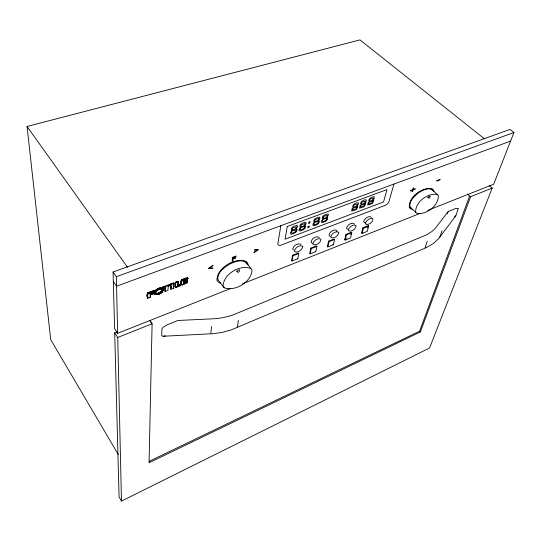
<?xml version="1.0" encoding="UTF-8"?>
<svg xmlns="http://www.w3.org/2000/svg" width="541" height="541" viewBox="0 0 541 541"><rect width="100%" height="100%" fill="white"/><g stroke="black" fill="none" stroke-linecap="round" stroke-linejoin="round"><path stroke-width="0.81" d="M180.741 285.242C180.545 283.241 177.725 286.345 177.698 284.661L178.814 286.29L180.647 285.479L180.173 284.478M181.478 284.275C178.577 280.475 184.731 277.925 187.531 277.587L187.95 278.135L181.925 280.84L181.384 281.962L181.37 284.316L182.648 284.749L187.659 282.537L187.017 281.868L183.602 283.058L184.021 283.606L187.49 282.409M178.814 286.29L176.549 287.021L175.183 286.392L175.257 282.24L177.813 281.273L178.232 281.827L178.185 285.668L180.626 285.026M176.549 287.021L175.568 286.886L175.676 282.794L175.257 282.24M153.928 290.923L153.921 290.524L153.069 290.713L147.646 293.175L147.024 295.941L147.402 298.307L150.466 297.131L150.1 294.365M147.402 298.307L147.531 294.879L148.051 293.743L150.689 292.309L154.462 291.288L153.894 290.517M150.526 294.27L150.114 293.702C153.536 291.369 156.241 293.817 150.526 294.27L150.946 292.985L154.456 291.315M149.756 320.4L152.102 323.761L149.066 462.738L420.35 331.964L470.582 196.708L492.182 188.092L489.111 185.522M165.201 291.498L165.35 287.359L164.937 286.798L164.789 290.936L165.201 291.498L167.974 290.436L168.258 286.243L170.212 285.486L170.483 284.762L170.07 284.201L162.8 286.96L163.112 287.474M169.915 284.843L170.07 284.201M170.773 283.93L170.564 288.732L170.976 289.293L173.749 288.231L173.979 283.43L173.56 282.869L170.773 283.93L171.186 284.485L170.976 289.293M173.37 286.872L173.56 282.869M177.813 281.273L177.712 283.193L178.131 283.748M336.887 231.487L336.691 230.283C333.662 228.843 329.388 232.035 329.016 235.193L329.753 236.059M187.477 280.285L184.041 281.523C183.561 278.987 187.855 280.211 187.95 278.135M187.227 282.368L187.193 281.895M187.828 278.716L187.531 277.587M154.361 293.364C153.969 289.8 159.974 286.446 162.848 288.569C164.768 292.35 157.938 295.961 154.868 294.067M154.767 293.932C154.192 290.382 161.333 286.317 163.429 289.678M156.092 293.797C154.794 292.755 158.195 293.925 158.973 292.897C160.15 292.363 161.333 291.599 161.901 290.395C161.171 286.243 163.612 291.119 161.461 292.12C153.556 298.192 154.557 288.103 161.827 289.185M210.882 333.073L211.538 326.473M187.504 277.952L187.923 278.5M237.499 326.879L238.371 320.306M280.853 225.705L277.844 243.768C277.58 245.715 280.224 245.594 281.408 244.985L385.679 205.167L387.809 203.504L388.857 201.962L393.943 184.055M292.58 255.237L291.592 260.539L292.025 261.026L297.773 258.76L298.794 253.465L298.355 252.978L292.58 255.237L293.019 255.724L292.025 261.026M310.805 248.116L309.716 253.398L310.155 253.878L315.768 251.666L316.891 246.392L316.444 245.912L310.805 248.116L311.251 248.596L310.155 253.878M187.585 280.549C187.429 280.596 187.375 278.527 183.622 280.968L184.041 281.523M180.315 284.755L180.687 285.046M183.757 279.954L184.096 280.806M328.603 241.164L327.413 246.425L327.86 246.892L333.337 244.735L334.554 239.48L334.108 239.014L328.603 241.164L329.05 241.631L327.86 246.892M344.698 239.616L345.976 234.375L351.352 232.278L351.806 232.731L350.494 237.966L345.144 240.076L344.698 239.616L346.991 238.716M345.144 240.076L346.423 234.835L351.806 232.731M350.791 234.517L351.352 232.278M362.95 227.747L361.584 232.968L362.03 233.421L367.258 231.359L368.651 226.145L368.198 225.692L362.95 227.747L363.403 228.201L362.03 233.421M367.603 227.93L368.198 225.692M153.975 293.418L153.286 292.62L153.874 293.587L150.513 294.933M186.929 280.306L187.159 279.819M187.484 278.033L187.883 278.622M425.138 247.582L427.309 241.205M447.393 213.81L448.219 211.47L455.786 208.454L458.315 208.407L455.86 215.717L438.582 238.73L433.064 243.707L426.112 247.717M439.826 237.039L442.065 230.689M149.188 461.324L419.606 331.187L469.189 197.201L469.061 195.524L467.525 194.07M187.139 280.076L187.558 280.623L186.773 279.785M492.182 188.092L429.561 347.998L121.468 501.101L119.074 496.875L114.699 332.837L116.978 331.937M230.689 288.495L117.64 333.31L114.591 328.671L113.076 271.988L509.96 129.441L513.95 132.504L493.696 184.224L427.748 210.368M187.112 278.365L187.734 278.798L187.429 278.148M448.219 211.47L435.235 228.41L432.043 231.406L427.897 234.077A50.942 31.885 14.7 0 1 424.279 235.795L235.254 314.023A57.245 41.143 4.7 0 1 230.189 315.87L223.149 317.675L216.082 318.656L177.874 320.482L166.838 324.972L162.997 327.366L161.948 328.894L161.718 335.542L162.144 336.117L163.402 336.231L213.181 333.682L221.952 332.424L230.682 330.125L425.828 247.852M187.49 280.732L186.679 279.819M455.86 215.717L454.42 217.124M187.396 280.82L183.987 282.172L184.021 283.606M153.38 293.073L153.428 292.62M187.348 280.853L186.584 279.853M159.358 293.269L158.716 293.553L159.128 294.115M121.468 501.101L117.735 337.469L152.102 323.761M242.469 283.822L419.897 213.485M293.019 255.724L298.794 253.465M311.251 248.596L316.891 246.392M329.05 241.631L334.554 239.48M363.403 228.201L368.651 226.145M171.186 284.485L173.979 283.43M170.483 284.762L163.213 287.521L163.213 287.968L165.35 287.359M175.676 282.794L178.232 281.827M510.589 141.093L116.565 286.223L113.333 281.523M117.64 333.31L116.349 276.688L513.95 132.504M179.957 284.525L180.653 285.465L179.91 284.539M118.337 454.629L50.726 339.653L27.05 126.466L359.981 39.899L484.283 138.672M165.303 335.873L163.402 336.231M155.916 294.608L155.51 294.04L156.004 294.094M347.904 229.425L346.524 228.424C346.93 225.347 351.095 222.121 354.064 223.589L354.281 224.116M364.932 222.818L363.626 221.81C364.093 218.801 367.582 216.231 370.599 216.698L371.227 217.577M412.749 209.448L410.7 208.927L409.361 207.717C408.306 197.052 422 186.794 432.158 188.714L433.415 189.992L433.841 191.866M437.175 194.429C427.627 192.752 414.866 202.32 415.711 212.322L416.949 213.445C426.491 214.824 438.852 205.573 438.332 195.612C435.005 192.9 432.117 187.734 427.153 188.937C423.873 189.634 420.898 191.25 418.173 193.164C414.196 196.511 408.448 201.333 410.132 207.149L415.711 212.322M154.462 293.506L155.49 294.487M224.278 287.826C235.301 291.673 251.322 282.03 252.052 270.182C249.022 266.415 246.412 260.546 240.799 260.803C236.877 260.965 233.164 262.338 229.709 264.116C224.299 267.47 216.914 272.515 217.942 279.771L224.278 287.826L223.034 286.162C223.365 274.206 239.961 264.184 250.923 268.464M220.586 283.18L218.287 282.104L216.941 280.319C216.718 267.863 235.436 256.698 246.581 261.594L247.798 263.44L247.913 265.036M293.54 250.091L292.708 249.239C292.992 245.905 297.516 242.781 300.654 244.174L300.931 244.701M311.866 242.99L311.082 242.131C311.406 238.885 315.809 235.727 318.892 237.147L319.143 237.675M469.662 195.916L470.582 196.708M410.132 207.149L411.383 208.285M431.475 189.364L432.651 190.56M345.976 234.375L346.423 234.835M419.606 331.187L420.35 331.964M332.891 244.268L333.337 244.735M315.322 251.186L315.768 251.666M297.334 258.273L297.773 258.76M185.928 278.831L186.347 279.379M186.828 280.353L187.247 280.901M186.733 280.4L187.152 280.948M185.056 278.527L185.475 279.075M187.071 281.861L187.666 282.598M186.888 281.895L187.646 282.916M186.753 281.929L187.172 282.476M185.414 280.292L185.834 280.84M186.618 281.976L187.037 282.524M184.555 279.366L184.975 279.913M183.981 278.946L184.4 279.494M185.36 280.941L185.779 281.489M184.359 280.272L183.96 279.697L184.285 280.339M183.845 279.812L184.21 280.434L183.778 279.907M183.095 279.318L183.514 279.866M183.71 280.11L184.129 280.657M185.435 282.395L185.854 282.943M183.656 280.4L184.075 280.948M182.405 279.623L182.824 280.177M182.317 279.67L182.736 280.218M182.222 279.717L182.642 280.272M182.134 279.771L182.554 280.326M183.568 281.624L183.987 282.172M182.047 279.832L182.466 280.38M181.945 279.9L182.364 280.454M183.575 281.983L183.994 282.53M181.85 279.974L182.27 280.522M183.582 282.165L184.001 282.713M181.756 280.049L182.175 280.603M183.588 282.341L184.001 282.889M181.668 280.13L182.087 280.678M181.587 280.204L182.006 280.759M181.505 280.285L181.925 280.84M181.438 280.366L181.857 280.921M181.37 280.448L181.79 281.002M183.879 283.64L184.292 284.187M181.309 280.529L181.729 281.083M181.255 280.617L181.675 281.164M181.208 280.698L181.627 281.246M181.167 280.772L181.587 281.327M181.079 280.995L181.492 281.543M181.012 281.205L181.431 281.753M180.971 281.408L181.384 281.962M180.87 282.368L181.282 282.923M182.236 284.201L182.648 284.749M182.121 284.235L182.533 284.782M182.006 284.262L182.418 284.809M181.817 284.289L182.31 284.83M181.668 284.296L182.155 284.843M180.87 283.356L181.289 283.903M181.539 284.289L182.019 284.843M180.897 283.565L181.316 284.113M181.37 284.241L181.891 284.823M180.951 283.761L181.695 284.742M180.045 284.498L180.714 285.344M179.93 285.134L180.349 285.682M179.795 285.195L180.207 285.749M179.22 284.796L180.072 285.804M176.535 281.753L176.954 282.307M178.773 284.951L179.193 285.506M177.678 284.066L178.097 284.62M178.361 285.08L178.773 285.634M178.361 285.722L177.746 285.06L178.212 285.689M175.196 283.484L175.615 284.039M175.183 283.815L175.595 284.37M177.076 286.209L177.489 286.764M175.162 284.241L175.575 284.796M176.758 286.311L177.171 286.865M176.44 286.399L176.86 286.953M175.128 285.019L175.548 285.574M175.967 286.493L176.386 287.048M175.128 285.695L175.541 286.25M175.811 286.514L176.224 287.068M175.656 286.527L176.075 287.082M175.467 286.52L175.926 287.082M175.142 286.263L175.832 287.068M175.149 286.331L175.649 286.994M173.336 287.67L173.749 288.231M170.05 284.654L170.462 285.215M170.665 286.338L171.078 286.892M170.658 286.5L171.071 287.061M170.645 286.858L171.057 287.413M167.845 285.682L168.258 286.317M164.863 288.874L165.276 289.435M162.8 286.96L163.612 288.008M163.064 287.487L163.571 288.022M163.436 288.055L162.787 287.285L163.301 288.062M162.611 288.279L163.341 289.3M162.32 288.069L162.868 288.718M162.983 288.921L163.396 289.482M162.172 287.995L162.584 288.556M162.002 287.934L162.415 288.495M163.024 289.32L163.436 289.881M161.82 287.886L162.232 288.448M163.003 289.53L163.416 290.091M161.631 287.853L162.043 288.414M162.956 289.753L163.368 290.314M161.421 287.832L161.833 288.394M161.204 287.819L161.617 288.38M161.86 288.948L162.361 289.638M160.981 287.826L161.394 288.387M161.529 288.678L162.469 289.915M162.084 289.509L162.496 290.071M160.745 287.839L161.157 288.4M161.15 288.536L161.698 289.137M162.09 289.672L162.503 290.233M161.002 288.509L161.414 289.07M162.07 289.848L162.483 290.409M160.447 287.873L161.259 289.056M162.036 290.023L162.449 290.585M162.53 290.7L162.936 291.261M161.982 290.206L162.388 290.767M160.677 288.488L161.09 289.05M160.143 287.927L160.914 289.05M161.901 290.395L162.314 290.957M160.325 288.502L160.738 289.063M159.832 287.995L160.244 288.556M161.806 290.585L162.625 291.694M160.089 288.529L160.501 289.09M161.691 290.781L162.469 291.89M159.514 288.076L160.258 289.131M161.556 290.977L162.293 292.072M161.448 291.126L161.86 291.687M159.196 288.17L159.609 288.738M161.326 291.268L162.111 292.262M158.871 288.285L159.284 288.847M161.198 291.416L161.908 292.444M161.049 291.558L161.461 292.12M158.547 288.414L158.959 288.975M160.9 291.694L161.698 292.627M160.738 291.836L161.475 292.803M158.222 288.549L158.993 289.523M160.569 291.971L160.981 292.532M158.729 289.631L158.067 289.185L158.479 289.753M160.833 292.411L161.245 292.972M160.393 292.099L160.805 292.661M157.904 288.705L158.31 289.266M160.21 292.221L160.616 292.789M157.587 288.867L157.992 289.428M159.974 292.377L160.704 293.323M157.269 289.043L157.979 290.023M159.73 292.519L160.136 293.08M156.964 289.225L157.735 290.172M159.48 292.654L159.886 293.215M157.086 289.76L157.499 290.321M159.23 292.776L159.636 293.344M156.674 289.421L157.079 289.983M158.973 292.897L159.771 293.837M156.383 289.624L157.052 290.652M158.716 292.999L159.446 293.979M156.112 289.834L156.849 290.821M158.459 293.094L158.871 293.662M155.849 290.05L156.261 290.612M158.202 293.181L158.614 293.743M156.477 291.173L156.065 290.605L156.308 291.349M157.952 293.256L158.357 293.817M155.605 290.267L156.018 290.835M157.702 293.317L158.486 294.345M155.375 290.49L155.788 291.058M157.458 293.364L157.864 293.925M157.756 293.871L158.168 294.432M155.605 291.146L156.018 291.707M157.221 293.398L157.627 293.966M155.166 290.72L155.571 291.281M157.445 293.946L157.85 294.507M155.483 291.322L155.896 291.89M156.991 293.425L157.397 293.986M154.969 290.943L155.788 292.066M156.768 293.432L157.546 294.575M156.559 293.432L156.964 294M154.794 291.173L155.206 291.741M156.356 293.418L156.768 293.979M156.166 293.391L156.579 293.952M154.638 291.403L155.051 291.971M155.991 293.35L156.403 293.912M153.779 290.51L154.422 291.41M155.835 293.296L156.241 293.864M153.644 290.537L154.334 291.491M154.51 291.626L154.915 292.194M153.881 290.95L154.293 291.518M155.341 292.965L155.849 293.628M153.8 290.997L154.212 291.565M154.395 291.849L154.807 292.417M153.36 290.618L154.124 291.606M153.536 291.119L154.036 291.646M154.307 292.066L154.719 292.634M155.747 294.074L156.16 294.642M154.246 292.282L154.652 292.843M153.069 290.713L153.482 291.281M154.205 292.485L154.611 293.053M155.287 293.993L155.7 294.554M154.185 292.681L154.598 293.249M154.192 292.87L154.604 293.432M154.902 293.837L155.308 294.405M154.226 293.046L155.139 294.311M153.117 292.654L153.82 293.628M152.981 292.688L153.691 293.695M152.839 292.735L153.597 293.743M153.096 293.215L153.502 293.783M152.995 293.256L153.407 293.824M151.466 291.295L151.879 291.863M151.811 293.094L152.217 293.662M151.013 292.126L151.426 292.695M150.905 292.187L151.311 292.755M150.79 292.248L151.203 292.816M150.283 291.741L151.095 292.884M150.993 292.958L150.581 292.39L150.912 293.019M150.283 292.681L150.696 293.249M150.263 292.715L150.655 293.317M150.202 292.843L150.581 293.499M150.148 293.019L150.554 293.594M149.384 292.106L149.789 292.674M150.134 293.107L150.533 293.763M148.707 292.411L149.113 292.979M148.552 292.492L148.958 293.06M148.403 292.573L148.809 293.141M148.254 292.661L148.66 293.236M148.153 292.728L148.559 293.303M150.08 295.467L150.493 296.035M148.058 292.803L148.464 293.371M147.964 292.87L148.369 293.438M147.876 292.945L148.281 293.513M147.794 293.019L148.2 293.594M147.72 293.1L148.126 293.668M147.646 293.175L148.051 293.743M150.06 296.563L150.466 297.131M147.565 293.276L147.97 293.844M147.49 293.371L147.896 293.946M147.423 293.472L147.835 294.04M147.368 293.567L147.774 294.135M147.321 293.662L147.727 294.236M147.28 293.756L147.686 294.331M147.186 294.04L147.598 294.608M147.125 294.311L147.531 294.879M147.091 294.575L147.497 295.143M27.05 126.466L127.554 267.335M148.532 297.151L148.937 297.719M147.057 295.258L147.463 295.826M147.037 295.684L147.443 296.252M147.024 295.941L147.429 296.515M113.076 271.988L116.349 276.688M245.682 262.25L246.824 263.974M114.699 332.837L117.735 337.469M150.54 321.516L151.081 322.713M302.717 246.642C302.392 249.962 297.915 253.06 294.764 251.721L294.48 251.2C294.777 247.866 299.295 244.735 302.439 246.114L302.717 246.642M312.887 243.376L313.131 244.573C316.228 245.945 320.576 242.814 320.941 239.575L320.691 239.054C317.695 237.648 313.956 240.569 312.887 243.376M309.148 226.138L308.877 227.511L307.728 227.944L308.005 226.564A2.042 1.116 -43.2 0 1 309.148 226.138M310.013 221.79L309.743 223.176L308.586 223.609L308.864 222.216A2.056 1.123 -43.4 0 1 310.013 221.79M330.849 236.403L331.058 237.6C334.101 238.994 338.328 235.829 338.734 232.684L338.504 232.157C335.576 230.723 331.924 233.678 330.849 236.403M348.39 229.594L348.56 230.797C351.549 232.211 355.66 229.019 356.106 225.949L355.897 225.421C353.03 223.967 349.459 226.956 348.39 229.594M296.982 229.398C297.32 232.799 293.493 233.529 290.97 234.233L290.456 233.766L290.652 232.305L291.991 230.466L291.335 230.324C290.537 226.95 294.602 226.003 297.063 225.421L297.53 225.854L297.34 227.173L296.116 228.924L296.982 229.398M208.535 268.336L212.762 268.316L212.802 267.856L209.502 268.12L213.032 265.347L208.535 268.336M305.53 226.192C305.827 229.567 302.067 230.317 299.552 231.007L299.051 230.534L299.261 229.073L300.6 227.247L299.957 227.105C299.2 223.758 303.19 222.797 305.651 222.223L306.105 222.662L305.908 223.974L304.678 225.719L305.53 226.192M365.52 222.953L366.101 224.488C369.097 224.934 373.358 222.067 372.877 218.848L372.438 218.496C369.537 218.009 366.602 220.363 365.52 222.953M291.504 232.522C291.545 234.179 295.061 232.123 295.785 231.257A10.685 5.937 -42.4 0 0 296.062 229.749L292.079 230.939L291.504 232.522M292.194 229.289C292.181 230.939 295.582 228.985 296.258 228.126A8.926 4.977 -42.6 0 0 296.502 226.801L292.742 227.896L292.194 229.289M319.264 221.046C319.508 224.366 315.856 225.144 313.347 225.813L312.874 225.34L313.097 223.886L314.443 222.067L313.821 221.918C313.131 218.618 317.006 217.644 319.46 217.09L319.887 217.529L319.677 218.835L318.439 220.572L319.264 221.046M300.099 229.296C300.113 230.946 303.616 228.911 304.326 228.052A10.624 5.87 -42.8 0 0 304.617 226.544L300.681 227.714L300.099 229.296M300.816 226.07C300.769 227.714 304.164 225.773 304.826 224.921A8.879 4.916 -43 0 0 305.083 223.602L301.364 224.684L300.816 226.07M327.711 217.881C327.927 221.168 324.343 221.966 321.834 222.615L321.368 222.141L321.611 220.694L322.957 218.882L322.341 218.733C321.699 215.46 325.493 214.473 327.947 213.925L328.367 214.371L328.144 215.67L326.906 217.401L327.711 217.881M232.603 257.313L232.157 261.154L232.941 260.857L233.151 259.011L235.781 258.016L235.835 257.563L233.205 258.557L233.333 257.469L236.079 256.434L236.133 255.974L232.603 257.313M313.915 224.109C313.881 225.753 317.364 223.744 318.054 222.892A10.536 5.755 -43.4 0 0 318.372 221.391L314.51 222.54L313.915 224.109M314.673 220.897C314.585 222.534 317.959 220.613 318.608 219.774A8.812 4.822 -43.5 0 0 318.879 218.463L315.234 219.518L314.673 220.897M322.409 220.924C322.355 222.561 325.817 220.566 326.5 219.72A10.489 5.687 -43.7 0 0 326.825 218.226L323.011 219.355L322.409 220.924M323.193 217.712C323.085 219.348 326.439 217.441 327.075 216.61A8.764 4.761 -43.9 0 0 327.366 215.298L323.761 216.339L323.193 217.712M254.148 252.187L254.087 252.64L258.442 249.455L254.5 249.699L254.432 250.158L257.496 249.956L254.148 252.187M357.736 206.628L356.458 209.583L351.67 211.166L352.056 208.758L353.205 207.561C350.913 205.594 356.012 202.28 358.128 202.699L358.5 203.145L358.237 204.437L356.999 206.141L357.736 206.628M365.608 203.68L364.316 206.628L359.582 208.19L359.988 205.79L361.131 204.593C358.899 202.625 363.931 199.345 366.034 199.757L366.399 200.204L366.122 201.495L364.884 203.193L365.608 203.68M373.682 200.657L372.377 203.592L367.697 205.134L368.13 202.74L369.266 201.55C367.089 199.582 372.046 196.342 374.149 196.735L374.216 198.473L372.979 200.163L373.682 200.657M427.85 197.614C430.298 200.197 431.63 192.772 427.85 197.614M352.604 209.583L352.982 210.104L356.519 208.447A10.306 5.437 -44.8 0 0 356.891 206.96L353.239 208.028L352.604 209.583M287.271 226.496L285.06 239.203L383.549 201.955L386.977 189.566L287.271 226.496M353.483 206.398C353.287 208.015 356.587 206.168 357.195 205.35A8.615 4.551 -45 0 0 357.513 204.052L354.078 205.039L353.483 206.398M360.522 206.615L360.881 207.135L364.391 205.485A10.265 5.369 -45.1 0 0 364.769 204.004L361.165 205.066L360.522 206.615M361.415 203.436C361.199 205.046 364.485 203.213 365.087 202.402A8.582 4.497 -45.3 0 0 365.418 201.11L362.017 202.084L361.415 203.436M368.644 203.565L368.989 204.085L372.465 202.456A10.218 5.302 -45.4 0 0 372.85 200.975L369.293 202.023L368.644 203.565M369.557 200.393C369.32 201.996 372.593 200.177 373.182 199.379A8.541 4.443 -45.6 0 0 373.527 198.08L370.166 199.041L369.557 200.393M236.742 271.352C239.102 275.071 241.983 266.131 236.742 271.352M410.68 190.459L410.531 190.959L412.499 190.216L412.026 191.778L412.675 191.534L413.148 189.965L415.116 189.228L415.265 188.728L413.304 189.472L413.784 187.903L413.135 188.146L412.655 189.715L410.68 190.459M436.952 180.518L436.77 181.079L439.948 179.876L440.137 179.321L436.952 180.518"/></g></svg>
